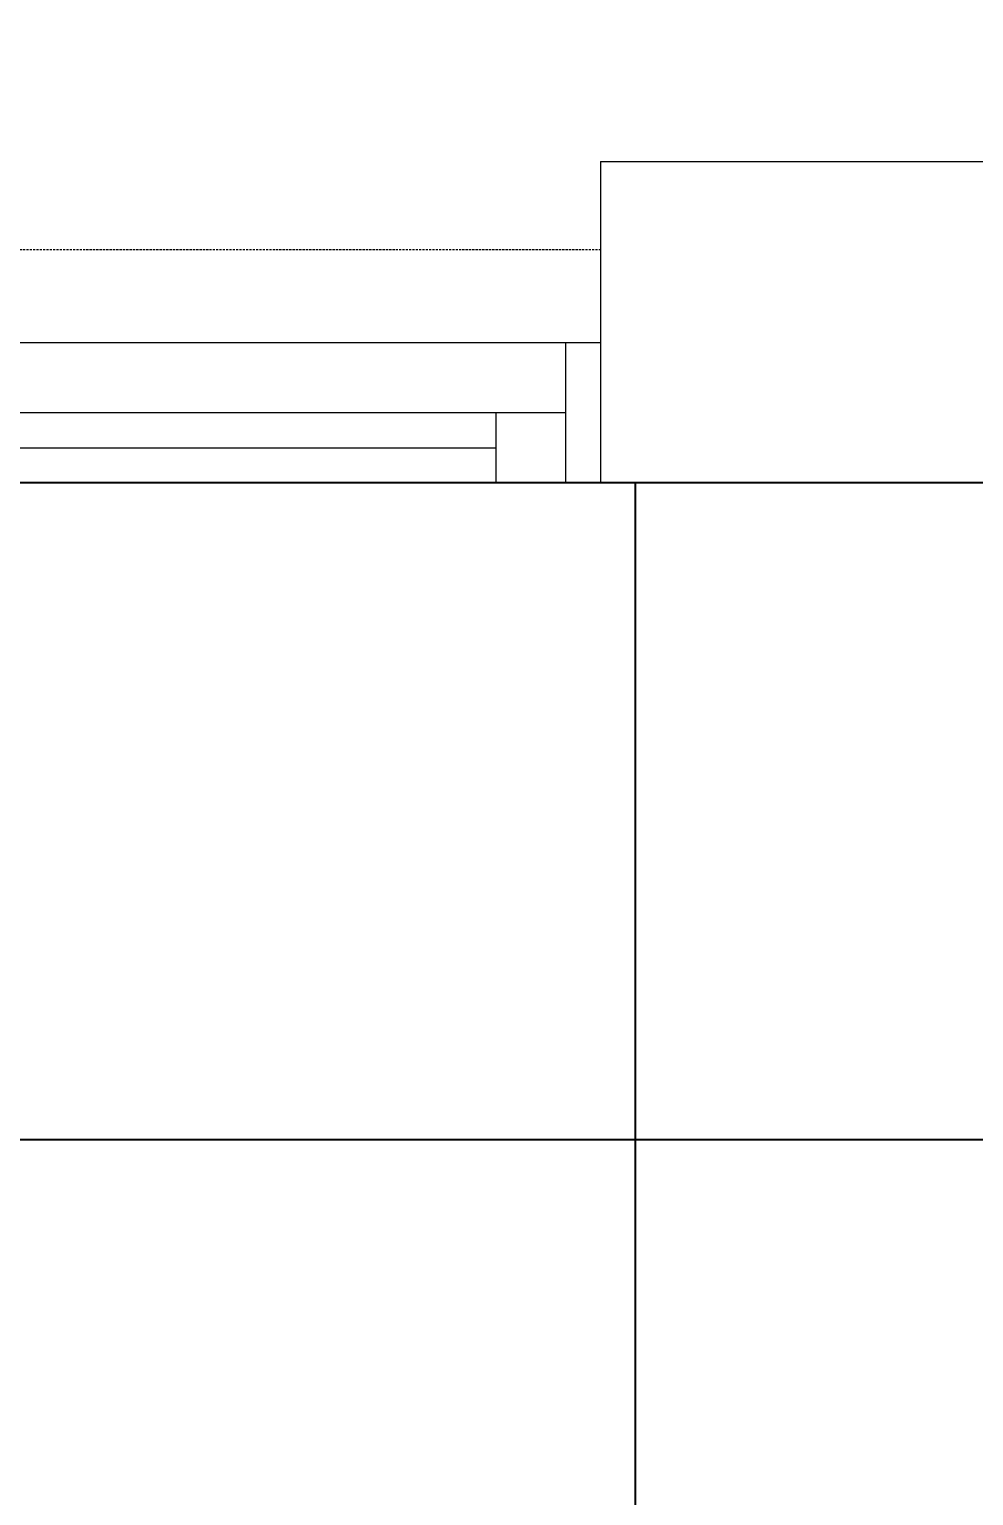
# Model space of a CAD drawing. Extents: x -509638 to 57327, y -29287 to 19916.
# Drawn here: x 16472 to 17148, y 7885 to 8935 of the extents above; entities that cross this region are included whole.
import ezdxf
from ezdxf import colors
from ezdxf.entities.mleader import LeaderData, LeaderLine
from ezdxf.math import Vec2, Vec3

# ---------------------------------------------------------------- set-up
doc = ezdxf.new("R2010")
doc.units = 0
doc.header["$LTSCALE"] = 0.25
doc.linetypes.add('01-First Floor$0$HIDDEN', pattern=[9.525, 6.35, -3.175])
doc.linetypes.add('DASHDOT', pattern=[25.4, 12.7, -6.35, 0, -6.35])
for name, color, linetype, lineweight in [('01-First Floor$0$Aluminum', 251, 'Continuous', 5), ('01-First Floor$0$Proj', 251, 'Continuous', 5), ('01-First Floor$0$Walls', 251, 'Continuous', 5), ('E-LITE-CLNG-CNDT', 6, 'DASHDOT', 35), ('E-POWR-TEXT', 6, 'Continuous', 25)]:
    doc.layers.add(name, color=color, linetype=linetype, lineweight=lineweight)
doc.layers.add('01-First Floor$0$FALSE CEILING', color=251, linetype='Continuous')
doc.styles.add('DC_Elc_Romans', font='elc_romans.shx', dxfattribs={"width": 0.7})

# ---------------------------------------------------------------- blocks, each defined once
blk = doc.blocks.new('01-First Floor')
at = {"layer": '01-First Floor$0$Aluminum'}
for p, q in [((16880.9, 8710), (15929.5, 8710)), ((16855.9, 8710), (16855.9, 8610)), ((16855.9, 8660), (15954.5, 8660)), ((16805.9, 8660), (16805.9, 8610)), ((16004.5, 8635), (16805.9, 8635)), ((16880.9, 8610), (15929.5, 8610))]:
    blk.add_line(p, q, dxfattribs=at)
at = {"layer": '01-First Floor$0$FALSE CEILING', "linetype": 'Continuous'}
for p, q in [((16906, 4540), (16906, 8610)), ((15106, 8140), (19115.6, 8140))]:
    blk.add_line(p, q, dxfattribs=at)
at = {"layer": '01-First Floor$0$FALSE CEILING'}
blk.add_lwpolyline([(15106, 4540), (19115.6, 4540), (19115.6, 8610), (15106, 8610)], close=True, dxfattribs=at)
at = {"layer": '01-First Floor$0$Proj', "linetype": '01-First Floor$0$HIDDEN'}
blk.add_line((15929.5, 8776.8), (16880.9, 8776.8), dxfattribs=at)
at = {"layer": '01-First Floor$0$Walls'}
for p, q in [((16880.9, 8840), (20101.1, 8840)), ((16880.9, 8840), (16880.9, 8610)), ((16880.9, 8610), (19115.6, 8610))]:
    blk.add_line(p, q, dxfattribs=at)

msp = doc.modelspace()

# ---------------------------------------------------------------- block references
at = {"layer": 'E-LITE-CLNG-CNDT'}
msp.add_blockref('01-First Floor', (0, 0), dxfattribs=at)

# ---------------------------------------------------------------- leaders
at = {"layer": 'E-POWR-TEXT'}
ml = msp.add_multileader_mtext('Standard', dxfattribs=at)
ml.set_content('CABLE TRAY FOR\\PLOW CURRENT DATA\\PCABLES ', color=256, style='DC_Elc_Romans')
ml.set_leader_properties(color=45)
ml.build(insert=Vec2(0, 0))
ml.multileader.update_dxf_attribs({"dogleg_length": 2, "arrow_head_size": 200, "scale": 100})
ctx = ml.context
ctx.base_point, ctx.scale, ctx.char_height, ctx.arrow_head_size, ctx.landing_gap_size, ctx.plane_origin = Vec3(18126.9, 14096.1, 0), 100, 200, 200, 200, Vec3(23718, 13910, 0)
ctx.text_align_type = 2
notes = []
notes.append((ctx, [(1, (1, 1, 0), (20758.2, 14096.1, 0), (-1, 0), 84.7, [(2, [(24915.6, 6890, 0)], 0, [])])]))
ctx.mtext.insert, ctx.mtext.width, ctx.mtext.alignment, ctx.mtext.flow_direction = Vec3(20473.5, 14196.1, 0), 5291.736, 3, 5
ml = msp.add_multileader_mtext('Standard', dxfattribs=at)
ml.set_content('CABLE TRAY  FOR POWER \\PFEEDER AND HOME RUN', color=256, style='DC_Elc_Romans')
ml.set_leader_properties(color=45)
ml.build(insert=Vec2(0, 0))
ml.multileader.update_dxf_attribs({"dogleg_length": 2, "arrow_head_size": 200, "scale": 100})
ctx = ml.context
ctx.base_point, ctx.scale, ctx.char_height, ctx.arrow_head_size, ctx.landing_gap_size, ctx.plane_origin = Vec3(16549.3, 11855.7), 100, 200, 200, 200, Vec3(22780.5, 11669.5)
ctx.text_align_type = 2
notes.append((ctx, [(1, (1, 1, 0), (19820.7, 11855.7), (-1, 0), 84.7, [(2, [(23365.6, 3890)], 0, [])])]))
ctx.mtext.insert, ctx.mtext.width, ctx.mtext.alignment, ctx.mtext.flow_direction = Vec3(19536, 11955.7), 5291.736, 3, 5
for ctx, leaders in notes:
    for number, flags, end, landing, length, lines in leaders:
        leader = LeaderData()
        leader.index, (leader.has_last_leader_line, leader.has_dogleg_vector, leader.attachment_direction) = number, flags
        leader.last_leader_point, leader.dogleg_vector, leader.dogleg_length = Vec3(end), Vec3(landing), length
        for number, points, colour, breaks in lines:
            line = LeaderLine()
            line.index, line.vertices, line.color, line.breaks = number, Vec3.list(points), colors.encode_raw_color(colour), breaks
            leader.lines.append(line)
        ctx.leaders.append(leader)

doc.saveas('drawing.dxf')
